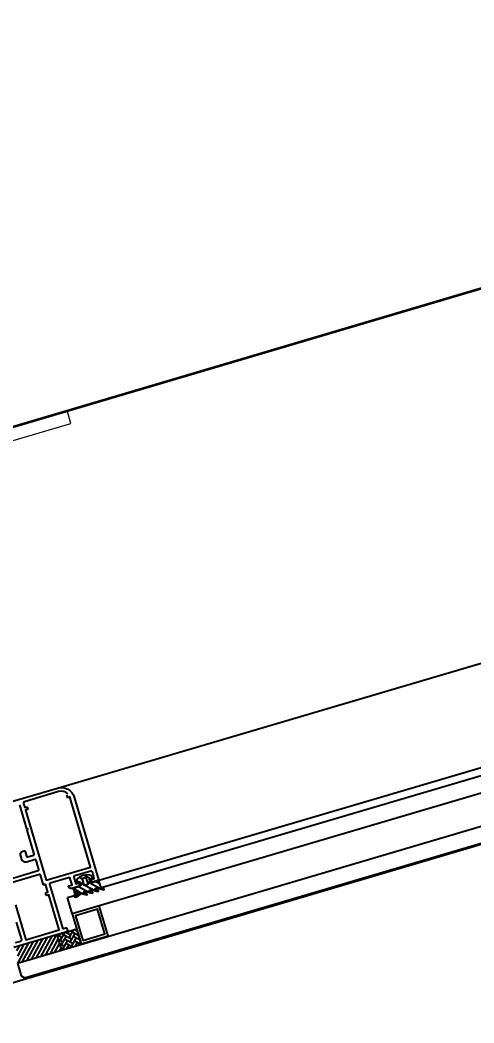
# Model space of a CAD drawing. Header units: millimetres. Extents: x 62878 to 70819, y -67946 to -61850.
# Drawn here: x 64019.51 to 64036.44, y -65510.03 to -65472.63 of the extents above; entities that cross this region are included whole.
import ezdxf
from ezdxf.enums import TextEntityAlignment as Align

# ---------------------------------------------------------------- set-up
doc = ezdxf.new("R2010")
doc.units = ezdxf.units.MM
doc.layers.add('alan hesabı1', color=7, linetype='Continuous', plot=False)
for name, color, linetype, lineweight in [('Dog_dos_yeni', 63, 'Continuous', 5), ('DOGRAMA', 171, 'Continuous', 0), ('DUVAR-GAZBETON', 84, 'Continuous', 35)]:
    doc.layers.add(name, color=color, linetype=linetype, lineweight=lineweight)
doc.layers.add('MAH-ADI 1', color=12, linetype='Continuous')
doc.styles.add('bold', font='arial.ttf', dxfattribs={"height": 10})

msp = doc.modelspace()

# ---------------------------------------------------------------- hatches: boundary and pattern name
at = {"layer": 'DOGRAMA', "lineweight": -2}
h = msp.add_hatch(dxfattribs=at)
h.set_pattern_fill('ANSI31', color=256, scale=0.05, angle=523.5058, style=0)
h.set_pattern_definition([(151.42666, (64120.04222, -65463.42117), (0.07592747, 0.13941514), [])])
edge = h.paths.add_edge_path(flags=16)
edge.add_arc((64022.015, -65505.011), 0.4, 94.8897, 117.9636)
edge.add_line((64021.828, -65504.658), (64021.899, -65504.899))
edge.add_line((64021.899, -65504.899), (64022.053, -65504.854))
edge.add_line((64022.053, -65504.854), (64021.981, -65504.612))
edge = h.paths.add_edge_path()
edge.add_arc((64022.015, -65505.011), 0.5, 69.5568, 143.2966)
edge.add_line((64021.615, -65504.712), (64021.643, -65504.808))
edge.add_line((64021.643, -65504.808), (64021.758, -65504.774))
edge.add_line((64021.758, -65504.774), (64021.775, -65504.832))
edge.add_arc((64021.679, -65504.86), 0.1, -73.5733, 16.4267, ccw=False)
edge.add_line((64021.707, -65504.956), (64021.496, -65505.018))
edge.add_line((64021.496, -65505.018), (64021.547, -65505.191))
edge.add_line((64021.547, -65505.191), (64021.585, -65505.18))
edge.add_arc((64021.567, -65505.117), 0.065, 286.4267, 354.836)
edge.add_arc((64021.664, -65505.126), 0.0327, -19.0036, 174.836, ccw=False)
edge.add_arc((64021.518, -65505.044), 0.199, 282.077, 332.3429, ccw=False)
edge.add_arc((64021.575, -65505.287), 0.05, 107.9413, 285.4545)
edge.add_arc((64021.502, -65505.023), 0.323, 285.486, 324.8123)
edge.add_arc((64021.783, -65505.221), 0.02, 76.4267, 144.8123, ccw=False)
edge.add_line((64021.788, -65505.202), (64022.002, -65505.253))
edge.add_arc((64022.005, -65505.239), 0.015, 256.4267, 416.4267)
edge.add_line((64022.013, -65505.226), (64021.911, -65505.158))
edge.add_arc((64021.922, -65505.141), 0.02, 76.4267, 236.4267, ccw=False)
edge.add_line((64021.927, -65505.122), (64022.213, -65505.191))
edge.add_arc((64022.216, -65505.177), 0.015, 256.4267, 416.4267)
edge.add_line((64022.224, -65505.164), (64022.122, -65505.096))
edge.add_arc((64022.133, -65505.079), 0.02, 76.4267, 236.4267, ccw=False)
edge.add_line((64022.138, -65505.06), (64022.424, -65505.129))
edge.add_arc((64022.427, -65505.114), 0.015, 256.4267, 416.4267)
edge.add_line((64022.435, -65505.102), (64022.333, -65505.034))
edge.add_arc((64022.344, -65505.017), 0.02, 76.4267, 236.4267, ccw=False)
edge.add_line((64022.349, -65504.998), (64022.635, -65505.067))
edge.add_arc((64022.638, -65505.052), 0.015, 256.4267, 416.4267)
edge.add_line((64022.646, -65505.04), (64022.551, -65504.976))
edge.add_arc((64022.606, -65504.893), 0.1, 196.4267, 236.4267, ccw=False)
edge.add_line((64022.51, -65504.921), (64022.455, -65504.735))
edge.add_line((64022.455, -65504.735), (64022.244, -65504.798))
edge.add_arc((64022.216, -65504.702), 0.1, 196.4267, 286.4267, ccw=False)
edge.add_line((64022.12, -65504.73), (64022.103, -65504.672))
edge.add_line((64022.103, -65504.672), (64022.218, -65504.638))
edge.add_line((64022.218, -65504.638), (64022.19, -65504.542))
h = msp.add_hatch(dxfattribs=at)
h.set_pattern_fill('ANSI31', color=256, scale=0.04, angle=523.5058, style=0)
h.set_pattern_definition([(61.42666, (63889.61452, -65531.35624), (-0.11153211, 0.06074198), [])])
h.paths.add_polyline_path([(64020.628, -65506.846, -0.414214), (64020.593, -65506.827), (64019.344, -65507.196, -0.153231), (64019.418, -65507.799), (64020.79, -65507.395)])
h.paths.add_polyline_path([(64020.885, -65506.741), (64020.646, -65506.812, -0.414214), (64020.628, -65506.846), (64020.79, -65507.395), (64021.055, -65507.317)])
h = msp.add_hatch(dxfattribs=at)
h.set_pattern_fill('AR-HBONE', color=256, scale=0.03, angle=523.5058, style=0)
h.set_pattern_definition([(151.42666, (64015.45606, -65470.99871), (-0.04799068, 0.16277867), [0.36, -0.12]), (61.42666, (64015.35067, -65470.94131), (-0.04799068, 0.16277867), [0.36, -0.12])])
h.paths.add_polyline_path([(64021.387, -65506.593), (64021.627, -65506.523), (64021.797, -65507.098), (64021.055, -65507.317), (64020.885, -65506.741)])

# ---------------------------------------------------------------- linework, layer by layer
at = {"layer": 'alan hesabı1'}
msp.add_lwpolyline([(63724.954, -65595.463), (64131.543, -65475.352), (64132.288, -65475.758), (64579.093, -66991.106), (64176.603, -67109.71), (64175.127, -67104.703), (64170.387, -67106.1)], close=True, dxfattribs=at)
at = {"layer": 'Dog_dos_yeni'}
msp.add_lwpolyline([(64021.267, -65487.195), (64004.961, -65492.003), (64005.102, -65492.482), (64010.138, -65490.998), (64012.824, -65500.11), (64013.304, -65499.969), (64010.617, -65490.856), (64015.893, -65489.301), (64018.579, -65498.413), (64019.059, -65498.272), (64016.373, -65489.16), (64021.408, -65487.675), (64021.267, -65487.195)], close=True, dxfattribs=at)
at = {"layer": 'DOGRAMA', "lineweight": -2}
for p, q in [((64020.913, -65501.27), (64126.671, -65470.074)), ((64021.283, -65505.357), (64128.581, -65473.723)), ((64022.421, -65504.725), (64127.278, -65473.794)), ((64021.457, -65505.947), (64128.751, -65474.298)), ((64019.418, -65507.799), (64131.469, -65474.748)), ((64019.683, -65508.347), (64131.543, -65475.352)), ((64021.457, -65505.947), (64021.283, -65505.357)), ((64020.885, -65506.741), (64021.627, -65506.523)), ((64020.885, -65506.741), (64021.055, -65507.317)), ((64020.885, -65506.741), (64021.055, -65507.317)), ((64021.797, -65507.098), (64021.627, -65506.523)), ((64019.418, -65507.799), (64019.559, -65508.279)), ((64019.559, -65508.279), (64019.683, -65508.347))]:
    msp.add_line(p, q, dxfattribs=at)
at = {"layer": 'DOGRAMA', "lineweight": -2, "ltscale": 0.5}
for points in [[(64018.726, -65501.915), (64020.913, -65501.27, -0.414214), (64021.534, -65501.608), (64022.441, -65504.687, -0.414214), (64022.421, -65504.725), (64022.259, -65504.772, -0.19911), (64022.221, -65504.768), (64022.15, -65504.73, -0.668097), (64022.155, -65504.678), (64022.282, -65504.641), (64022.211, -65504.401, 0.414214), (64022.149, -65504.367), (64021.554, -65504.542, 0.414214), (64021.52, -65504.604), (64021.591, -65504.844), (64021.717, -65504.807, -0.668097), (64021.75, -65504.848), (64021.711, -65504.919, -0.198962), (64021.682, -65504.943), (64021.442, -65505.013, -0.372839), (64021.323, -65504.959, -0.45685), (64021.342, -65504.918), (64021.457, -65504.884), (64021.389, -65504.654, 0.414214), (64021.327, -65504.62), (64020.636, -65504.823, 0.414214), (64020.616, -65504.861), (64021.096, -65506.491, 0.414214), (64021.134, -65506.512), (64021.22, -65506.486, -0.414214), (64021.257, -65506.506), (64021.283, -65506.593, -0.414214), (64021.262, -65506.63), (64019.277, -65507.215, -0.414214)], [(64021.296, -65501.484, 0.26214), (64020.952, -65501.404), (64019.676, -65501.781, 0.414214), (64019.643, -65501.843), (64019.688, -65501.996), (64019.736, -65501.982, -0.414214), (64019.798, -65502.016), (64019.804, -65502.035, -0.414214), (64019.783, -65502.072), (64019.716, -65502.092), (64020.488, -65504.711), (64022.147, -65504.221), (64021.375, -65501.603), (64021.308, -65501.623, -0.414214), (64021.271, -65501.602), (64021.265, -65501.583, -0.361813), (64021.291, -65501.524)], [(64018.448, -65504.864), (64020.194, -65504.349, 0.414214), (64020.214, -65504.312), (64020.111, -65503.962, 0.414214), (64020.074, -65503.941), (64019.767, -65504.032, -0.414214), (64019.58, -65503.93), (64019.53, -65503.758, -0.414214), (64019.597, -65503.634), (64019.616, -65503.628), (64019.664, -65503.614, -0.414214), (64019.702, -65503.634), (64019.755, -65503.816, 0.414214), (64019.793, -65503.837), (64020.023, -65503.769, 0.414214), (64020.043, -65503.732), (64019.781, -65502.844), (64019.802, -65502.807), (64019.765, -65502.787), (64019.503, -65501.899, 0.414214)], [(64019.35, -65507.038), (64019.542, -65506.981, 0.414214), (64019.575, -65506.919), (64019.386, -65506.276, 0.414214)]]:
    msp.add_lwpolyline(points, format="xyb", dxfattribs=at)
at = {"layer": 'DOGRAMA', "linetype": 'ByBlock', "lineweight": -2}
msp.add_lwpolyline([(64019.339, -65505.623), (64019.724, -65506.927), (64020.971, -65506.56), (64020.586, -65505.255), (64020.519, -65505.275, -0.414214), (64020.482, -65505.255), (64020.473, -65505.226, -0.414214), (64020.507, -65505.164), (64020.555, -65505.15), (64020.479, -65504.891, 0.414214), (64020.441, -65504.87), (64020.413, -65504.879, -0.414214), (64020.375, -65504.859), (64020.274, -65504.513, 0.414214), (64020.236, -65504.493), (64019.018, -65504.852, 0.414214)], format="xyb", dxfattribs=at)
at = {"layer": 'DOGRAMA', "lineweight": -2}
for points in [[(64022.19, -65504.542, 0.333333), (64021.615, -65504.712), (64021.643, -65504.808), (64021.758, -65504.774), (64021.775, -65504.832, -0.414214), (64021.707, -65504.956), (64021.496, -65505.018), (64021.547, -65505.191), (64021.585, -65505.18, 0.307685), (64021.631, -65505.123, -1.128702), (64021.695, -65505.137, -0.222912), (64021.56, -65505.239, 0.978531), (64021.589, -65505.335, 0.173298), (64021.767, -65505.21, -0.307572), (64021.788, -65505.202), (64022.002, -65505.253, 0.8391), (64022.013, -65505.226), (64021.911, -65505.158, -0.8391), (64021.927, -65505.122), (64022.213, -65505.191, 0.8391), (64022.224, -65505.164), (64022.122, -65505.096, -0.8391), (64022.138, -65505.06), (64022.424, -65505.129, 0.8391), (64022.435, -65505.102), (64022.333, -65505.034, -0.8391), (64022.349, -65504.998), (64022.635, -65505.067, 0.8391), (64022.646, -65505.04), (64022.551, -65504.976, -0.176327), (64022.51, -65504.921), (64022.455, -65504.735), (64022.244, -65504.798, -0.414214), (64022.12, -65504.73), (64022.103, -65504.672), (64022.218, -65504.638)], [(64021.981, -65504.612, 0.101021), (64021.828, -65504.658), (64021.899, -65504.899), (64022.053, -65504.854)], [(64021.981, -65504.612, 0.101021), (64021.828, -65504.658), (64021.899, -65504.899), (64022.053, -65504.854)]]:
    msp.add_lwpolyline(points, format="xyb", close=True, dxfattribs=at)
for points in [[(64021.791, -65507.079), (64022.798, -65506.782), (64022.47, -65505.669), (64021.463, -65505.966)], [(64021.859, -65506.955), (64022.674, -65506.714), (64022.402, -65505.793), (64021.587, -65506.034)]]:
    msp.add_lwpolyline(points, close=True, dxfattribs=at)
at = {"layer": 'DUVAR-GAZBETON', "ltscale": 5}
msp.add_line((63714.54, -65577.823), (64145.514, -65450.485), dxfattribs=at)

# ---------------------------------------------------------------- texts
at = {"layer": 'MAH-ADI 1', "style": 'bold', "width": 0.75}
msp.add_text('beton parapet h: 30 cm', height=16, rotation=16.4606, dxfattribs=at).set_placement((63947.222, -65474.125), align=Align.MIDDLE_CENTER)

doc.saveas('drawing.dxf')
